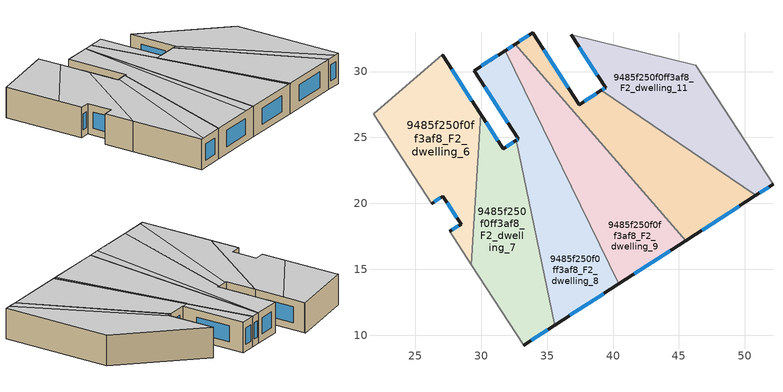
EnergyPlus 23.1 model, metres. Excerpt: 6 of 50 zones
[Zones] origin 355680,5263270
9485f250f0ff3af8_F2_dwelling_10
 floor to 9485f250f0ff3af8_F1_dwelling_10 (EU_floor_Construction): 50.83,20.6 45.51,17.17 32.58,32.09 33.9,32.94 37.43,27.48 39.11,28.57 z6
 wall outside (EU_wall_Construction): 39.11,28.57 37.43,27.48 33.9,32.94 32.58,32.09 / 45.51,17.17 50.83,20.6 z6:9
 wall to 9485f250f0ff3af8_F2_dwelling_9 (EU_wall_Construction): 32.58,32.09 45.51,17.17 z6:9
 wall to 9485f250f0ff3af8_F2_dwelling_11 (EU_wall_Construction): 50.83,20.6 39.11,28.57 z6:9
 window (EU_Window_Construction): 36.6,28.76 34.73,31.66 / 38.71,28.31 37.83,27.74 / 46.76,17.97 49.58,19.79 / 33.59,32.74 32.89,32.29 z6.7:8.3
 ceiling to 9485f250f0ff3af8_F3_dwelling_9 (EU_floor_Construction): 50.83,20.6 39.11,28.57 36.88,27.13 45.51,17.17 z9
 ceiling to 9485f250f0ff3af8_F3_dwelling_8 (EU_floor_Construction): 37.43,27.48 33.9,32.94 32.58,32.09 36.88,27.13 z9
9485f250f0ff3af8_F2_dwelling_11
 floor to 9485f250f0ff3af8_F1_dwelling_11 (EU_floor_Construction): 46.26,30.48 52.14,21.44 50.83,20.6 39.11,28.57 39.43,28.78 36.82,32.8 z6
 wall outside (EU_wall_Construction): 36.82,32.8 39.43,28.78 39.11,28.57 / 50.83,20.6 52.14,21.44 z6:9
 wall to 9485f250f0ff3af8_F2_dwelling_12 (EU_wall_Construction): 46.26,30.48 36.82,32.8 z6:9
 wall adiabatic (EU_wall_Construction): 52.14,21.44 46.26,30.48 z6:9
 window (EU_Window_Construction): 39.36,28.73 39.18,28.62 / 37.43,31.86 38.82,29.72 / 51.14,20.79 51.83,21.24 z6.7:8.3
 ceiling to 9485f250f0ff3af8_F3_dwelling_10 (EU_floor_Construction): 52.14,21.44 46.26,30.48 36.82,32.8 39.41,28.82 51.65,21.13 z9
 ceiling to 9485f250f0ff3af8_F3_dwelling_9 (EU_floor_Construction): 51.65,21.13 39.41,28.82 39.43,28.78 39.11,28.57 50.83,20.6 z9
9485f250f0ff3af8_F2_dwelling_6
 floor to 9485f250f0ff3af8_F1_dwelling_6 (EU_floor_Construction): 27.07,31.23 29.98,26.75 29.25,15.35 27.61,17.87 28.46,18.43 27.09,20.54 26.24,19.99 21.85,26.75 21.82,26.79 27.04,31.27 z6
 wall outside (EU_wall_Construction): 26.24,19.99 27.09,20.54 28.46,18.43 27.61,17.87 / 29.98,26.75 27.07,31.23 27.04,31.27 z6:9
 wall adiabatic (EU_wall_Construction): 21.82,26.79 21.85,26.75 26.24,19.99 / 27.61,17.87 29.25,15.35 z6:9
 wall to 9485f250f0ff3af8_F2_dwelling_5 (EU_wall_Construction): 27.04,31.27 21.82,26.79 z6:9
 wall to 9485f250f0ff3af8_F2_dwelling_7 (EU_wall_Construction): 29.25,15.35 29.98,26.75 z6:9
 window (EU_Window_Construction): 27.41,20.05 28.14,18.93 / 26.44,20.12 26.89,20.41 / 29.29,27.8 27.75,30.18 / 28.26,18.3 27.81,18 z6.7:8.3
 ceiling to 9485f250f0ff3af8_F3_dwelling_6 (EU_floor_Construction): 29.25,15.35 29.98,26.75 28.32,29.3 24.92,22.01 26.24,19.99 27.09,20.54 28.46,18.43 27.61,17.87 z9
 ceiling to 9485f250f0ff3af8_F3_dwelling_5 (EU_floor_Construction): 24.92,22.01 28.32,29.3 27.07,31.23 27.04,31.27 21.82,26.79 z9
9485f250f0ff3af8_F2_dwelling_7
 floor to 9485f250f0ff3af8_F1_dwelling_7 (EU_floor_Construction): 32.65,24.8 35.59,10.76 33.23,9.24 29.25,15.35 29.98,26.75 31.66,24.16 z6
 wall outside (EU_wall_Construction): 32.65,24.8 31.66,24.16 29.98,26.75 / 33.23,9.24 35.59,10.76 z6:9
 wall to 9485f250f0ff3af8_F2_dwelling_8 (EU_wall_Construction): 35.59,10.76 32.65,24.8 z6:9
 wall adiabatic (EU_wall_Construction): 29.25,15.35 33.23,9.24 z6:9
 window (EU_Window_Construction): 31.27,24.76 30.37,26.14 / 32.42,24.65 31.9,24.31 / 33.79,9.6 35.04,10.41 z6.7:8.3
 ceiling to 9485f250f0ff3af8_F3_dwelling_6 (EU_floor_Construction): 33.49,9.41 31.8,24.25 31.66,24.16 29.98,26.75 29.25,15.35 33.23,9.24 z9
 ceiling to 9485f250f0ff3af8_F3_dwelling_7 (EU_floor_Construction): 35.59,10.76 32.65,24.8 31.8,24.25 33.49,9.41 z9
9485f250f0ff3af8_F2_dwelling_8
 floor to 9485f250f0ff3af8_F1_dwelling_8 (EU_floor_Construction): 31.82,31.59 40.43,13.88 35.59,10.76 32.65,24.8 32.81,24.91 29.46,30.07 z6
 wall outside (EU_wall_Construction): 31.82,31.59 29.46,30.07 32.81,24.91 32.65,24.8 / 35.59,10.76 40.43,13.88 z6:9
 wall to 9485f250f0ff3af8_F2_dwelling_9 (EU_wall_Construction): 40.43,13.88 31.82,31.59 z6:9
 window (EU_Window_Construction): 31.26,31.24 30.01,30.43 / 36.73,11.5 39.29,13.15 / 32.77,24.88 32.69,24.83 / 30.25,28.86 32.02,26.12 z6.7:8.3
 ceiling to 9485f250f0ff3af8_F3_dwelling_8 (EU_floor_Construction): 40.43,13.88 31.82,31.59 31.8,31.58 39.46,13.26 z9
 ceiling to 9485f250f0ff3af8_F3_dwelling_7 (EU_floor_Construction): 39.46,13.26 31.8,31.58 29.46,30.07 32.81,24.91 32.65,24.8 35.59,10.76 z9
9485f250f0ff3af8_F2_dwelling_9
 floor to 9485f250f0ff3af8_F1_dwelling_9 (EU_floor_Construction): 32.58,32.09 45.51,17.17 40.43,13.88 31.82,31.59 z6
 wall outside (EU_wall_Construction): 40.43,13.88 45.51,17.17 / 32.58,32.09 31.82,31.59 z6:9
 window (EU_Window_Construction): 41.62,14.65 44.32,16.39 / 32.4,31.97 32,31.71 z6.7:8.3
 ceiling to 9485f250f0ff3af8_F3_dwelling_8 (EU_floor_Construction): 45.32,17.04 36.8,27.08 36.88,27.13 32.58,32.09 31.82,31.59 40.43,13.88 z9
 ceiling to 9485f250f0ff3af8_F3_dwelling_9 (EU_floor_Construction): 45.51,17.17 36.88,27.13 36.8,27.08 45.32,17.04 z9
[Building]
EU S2 Campaign: North Axis=0; Terrain=City; Solar Distribution=FullExterior
[Site:Location]
Budapest.Ferenc.Liszt.Intl.AP: Latitude=47.437; Longitude=19.256; Time Zone=1; Elevation=185
[SizingPeriod:WeatherFileDays]
AnnualSizingPeriod: Begin Month=1; Begin Day of Month=1; End Month=12; End Day of Month=31; Day of Week for Start Day=Monday; Use Weather File Daylight Saving Period=No; Use Weather File Rain and Snow Indicators=No
[MATERIAL]
EU_InternalMass_Material: Roughness=MediumRough; Thickness=0.1; Conductivity=1; Density=1800; Specific Heat=900; Thermal Absorptance=0.9; Solar Absorptance=0.7; Visible Absorptance=0.7
[MATERIAL:NOMASS] Roughness=MediumRough; Thermal Absorptance=0.9; Solar Absorptance=0.7; Visible Absorptance=0.7
Name | Thermal Resistance
EU_wall_NoMass | 0.832559
EU_floor_NoMass | 0.872794
[WINDOWMATERIAL:SIMPLEGLAZINGSYSTEM]
EU_Window_SimpleGlazing: UFactor=2.79869; Solar Heat Gain Coefficient=0.75; Visible Transmittance=0.75
[CONSTRUCTION]
EU_wall_Construction: EU_wall_NoMass
EU_floor_Construction: EU_floor_NoMass
EU_Window_Construction: EU_Window_SimpleGlazing
EU_InternalMass_Construction: EU_InternalMass_Material
[ZONE] Type=1; Multiplier=1; Ceiling Height=autocalculate; Floor Area=autocalculate; Part of Total Floor Area=Yes
Name | Volume
9485f250f0ff3af8_F2_dwelling_10 | 197.492
9485f250f0ff3af8_F2_dwelling_11 | 193.465
9485f250f0ff3af8_F2_dwelling_6 | 186.937
9485f250f0ff3af8_F2_dwelling_7 | 186.387
9485f250f0ff3af8_F2_dwelling_8 | 205.27
9485f250f0ff3af8_F2_dwelling_9 | 204.333
[INTERNALMASS] Construction=EU_InternalMass_Construction
Name | Zone or ZoneList | Surface Area
9485f250f0ff3af8_F2_dwelling_6_EU_InternalMass | 9485f250f0ff3af8_F2_dwelling_6 | 62.3179
9485f250f0ff3af8_F2_dwelling_7_EU_InternalMass | 9485f250f0ff3af8_F2_dwelling_7 | 62.1236
9485f250f0ff3af8_F2_dwelling_8_EU_InternalMass | 9485f250f0ff3af8_F2_dwelling_8 | 68.4243
9485f250f0ff3af8_F2_dwelling_9_EU_InternalMass | 9485f250f0ff3af8_F2_dwelling_9 | 68.1094
9485f250f0ff3af8_F2_dwelling_10_EU_InternalMass | 9485f250f0ff3af8_F2_dwelling_10 | 65.8312
9485f250f0ff3af8_F2_dwelling_11_EU_InternalMass | 9485f250f0ff3af8_F2_dwelling_11 | 64.4885
[OTHEREQUIPMENT] Fuel Type=Electricity; Design Level Calculation Method=Watts/Area; Power per Zone Floor Area=1; Fraction Latent=0; Fraction Radiant=0; Fraction Lost=0; Carbon Dioxide Generation Rate=0; EndUse Subcategory=EU_Step8_InternalGains
Name | Zone or ZoneList or Space or SpaceList | Schedule
EU_Step8_InternalGain_9485f250f0ff3af8_F2_dwelling_6_f000 | 9485f250f0ff3af8_F2_dwelling_6 | EU_Step8_GainSchedule_9485f250f0ff3af8_F2_dwelling_6_f000
EU_Step8_InternalGain_9485f250f0ff3af8_F2_dwelling_7_f000 | 9485f250f0ff3af8_F2_dwelling_7 | EU_Step8_GainSchedule_9485f250f0ff3af8_F2_dwelling_7_f000
EU_Step8_InternalGain_9485f250f0ff3af8_F2_dwelling_8_f000 | 9485f250f0ff3af8_F2_dwelling_8 | EU_Step8_GainSchedule_9485f250f0ff3af8_F2_dwelling_8_f000
EU_Step8_InternalGain_9485f250f0ff3af8_F2_dwelling_9_f000 | 9485f250f0ff3af8_F2_dwelling_9 | EU_Step8_GainSchedule_9485f250f0ff3af8_F2_dwelling_9_f000
EU_Step8_InternalGain_9485f250f0ff3af8_F2_dwelling_10_f000 | 9485f250f0ff3af8_F2_dwelling_10 | EU_Step8_GainSchedule_9485f250f0ff3af8_F2_dwelling_10_f000
EU_Step8_InternalGain_9485f250f0ff3af8_F2_dwelling_11_f000 | 9485f250f0ff3af8_F2_dwelling_11 | EU_Step8_GainSchedule_9485f250f0ff3af8_F2_dwelling_11_f000
[ZONEVENTILATION:DESIGNFLOWRATE] Schedule=EU_AlwaysOn; Design Flow Rate Calculation Method=AirChanges/Hour; Air Changes per Hour=0.475469; Ventilation Type=Natural; Fan Pressure Rise=0; Fan Total Efficiency=1; Constant Term Coefficient=1; Temperature Term Coefficient=0; Velocity Term Coefficient=0; Velocity Squared Term Coefficient=0; Minimum Indoor Temperature=-100; Maximum Indoor Temperature=100; Delta Temperature=-100; Minimum Outdoor Temperature=-100; Maximum Outdoor Temperature=100; Maximum Wind Speed=40
Name | Zone or ZoneList or Space or SpaceList
EU_ConstantAir_9485f250f0ff3af8_F2_dwelling_6 | 9485f250f0ff3af8_F2_dwelling_6
EU_ConstantAir_9485f250f0ff3af8_F2_dwelling_7 | 9485f250f0ff3af8_F2_dwelling_7
EU_ConstantAir_9485f250f0ff3af8_F2_dwelling_8 | 9485f250f0ff3af8_F2_dwelling_8
EU_ConstantAir_9485f250f0ff3af8_F2_dwelling_9 | 9485f250f0ff3af8_F2_dwelling_9
EU_ConstantAir_9485f250f0ff3af8_F2_dwelling_10 | 9485f250f0ff3af8_F2_dwelling_10
EU_ConstantAir_9485f250f0ff3af8_F2_dwelling_11 | 9485f250f0ff3af8_F2_dwelling_11
[HVACTEMPLATE:ZONE:IDEALLOADSAIRSYSTEM] System Availability Schedule=EU_AlwaysOn; Maximum Heating Supply Air Temperature=50; Minimum Cooling Supply Air Temperature=13; Maximum Heating Supply Air Humidity Ratio=0.0156; Minimum Cooling Supply Air Humidity Ratio=0.0077; Heating Limit=NoLimit; Cooling Limit=NoLimit; Heating Availability Schedule=EU_AlwaysOn; Cooling Availability Schedule=EU_CoolingOff; Dehumidification Control Type=ConstantSensibleHeatRatio; Cooling Sensible Heat Ratio=0.7; Dehumidification Setpoint=60; Humidification Control Type=None; Humidification Setpoint=30; Outdoor Air Method=None; Outdoor Air Flow Rate per Person=0.00944; Outdoor Air Flow Rate per Zone Floor Area=0; Outdoor Air Flow Rate per Zone=0; Demand Controlled Ventilation Type=None; Outdoor Air Economizer Type=NoEconomizer; Heat Recovery Type=None; Sensible Heat Recovery Effectiveness=0.7; Latent Heat Recovery Effectiveness=0.65
Name | Template Thermostat
9485f250f0ff3af8_F2_dwelling_6 | EU_HeatOnly_9485f250f0ff3af8_F2_dwelling_6
9485f250f0ff3af8_F2_dwelling_7 | EU_HeatOnly_9485f250f0ff3af8_F2_dwelling_7
9485f250f0ff3af8_F2_dwelling_8 | EU_HeatOnly_9485f250f0ff3af8_F2_dwelling_8
9485f250f0ff3af8_F2_dwelling_9 | EU_HeatOnly_9485f250f0ff3af8_F2_dwelling_9
9485f250f0ff3af8_F2_dwelling_10 | EU_HeatOnly_9485f250f0ff3af8_F2_dwelling_10
9485f250f0ff3af8_F2_dwelling_11 | EU_HeatOnly_9485f250f0ff3af8_F2_dwelling_11
[SIZING:ZONE] Zone Cooling Design Supply Air Temperature Input Method=SupplyAirTemperature; Zone Cooling Design Supply Air Temperature=13; Zone Heating Design Supply Air Temperature Input Method=SupplyAirTemperature; Zone Heating Design Supply Air Temperature=50; Zone Cooling Design Supply Air Humidity Ratio=0.008; Zone Heating Design Supply Air Humidity Ratio=0.008; Cooling Design Air Flow Method=DesignDay; Cooling Design Air Flow Rate=0; Cooling Minimum Air Flow per Zone Floor Area=0.000762; Cooling Minimum Air Flow=0; Cooling Minimum Air Flow Fraction=0.2; Heating Design Air Flow Method=DesignDay; Heating Design Air Flow Rate=0; Heating Maximum Air Flow per Zone Floor Area=0.002032; Heating Maximum Air Flow=0.141576; Heating Maximum Air Flow Fraction=0.3; Account for Dedicated Outdoor Air System=No; Dedicated Outdoor Air System Control Strategy=NeutralSupplyAir; Dedicated Outdoor Air Low Setpoint Temperature for Design=autosize; Dedicated Outdoor Air High Setpoint Temperature for Design=autosize; Zone Load Sizing Method=Sensible Load Only No Latent Load; Zone Latent Cooling Design Supply Air Humidity Ratio Input Method=HumidityRatioDifference; Zone Cooling Design Supply Air Humidity Ratio Difference=0.005; Zone Latent Heating Design Supply Air Humidity Ratio Input Method=HumidityRatioDifference; Zone Humidification Design Supply Air Humidity Ratio Difference=0.005
9485f250f0ff3af8_F2_dwelling_6; 9485f250f0ff3af8_F2_dwelling_7; 9485f250f0ff3af8_F2_dwelling_8; 9485f250f0ff3af8_F2_dwelling_9; 9485f250f0ff3af8_F2_dwelling_10; 9485f250f0ff3af8_F2_dwelling_11
[SCHEDULE:CONSTANT]
Name | Hourly Value
EU_AlwaysOn | 1
EU_CoolingOff | 0
[SCHEDULE:FILE] Column Number=1; Rows to Skip at Top=0; Number of Hours of Data=8760; Column Separator=Comma; Interpolate to Timestep=No; Minutes per Item=60; Adjust Schedule for Daylight Savings=Yes
Name | File
EU_Step8_GainSchedule_9485f250f0ff3af8_F2_dwelling_6_f000 | ../../schedules/9485f250f0ff3af8/9485f250f0ff3af8_F2_dwelling_6_f000_gain.csv
EU_Step8_GainSchedule_9485f250f0ff3af8_F2_dwelling_7_f000 | ../../schedules/9485f250f0ff3af8/9485f250f0ff3af8_F2_dwelling_7_f000_gain.csv
EU_Step8_GainSchedule_9485f250f0ff3af8_F2_dwelling_8_f000 | ../../schedules/9485f250f0ff3af8/9485f250f0ff3af8_F2_dwelling_8_f000_gain.csv
EU_Step8_GainSchedule_9485f250f0ff3af8_F2_dwelling_9_f000 | ../../schedules/9485f250f0ff3af8/9485f250f0ff3af8_F2_dwelling_9_f000_gain.csv
EU_Step8_GainSchedule_9485f250f0ff3af8_F2_dwelling_10_f000 | ../../schedules/9485f250f0ff3af8/9485f250f0ff3af8_F2_dwelling_10_f000_gain.csv
EU_Step8_GainSchedule_9485f250f0ff3af8_F2_dwelling_11_f000 | ../../schedules/9485f250f0ff3af8/9485f250f0ff3af8_F2_dwelling_11_f000_gain.csv
